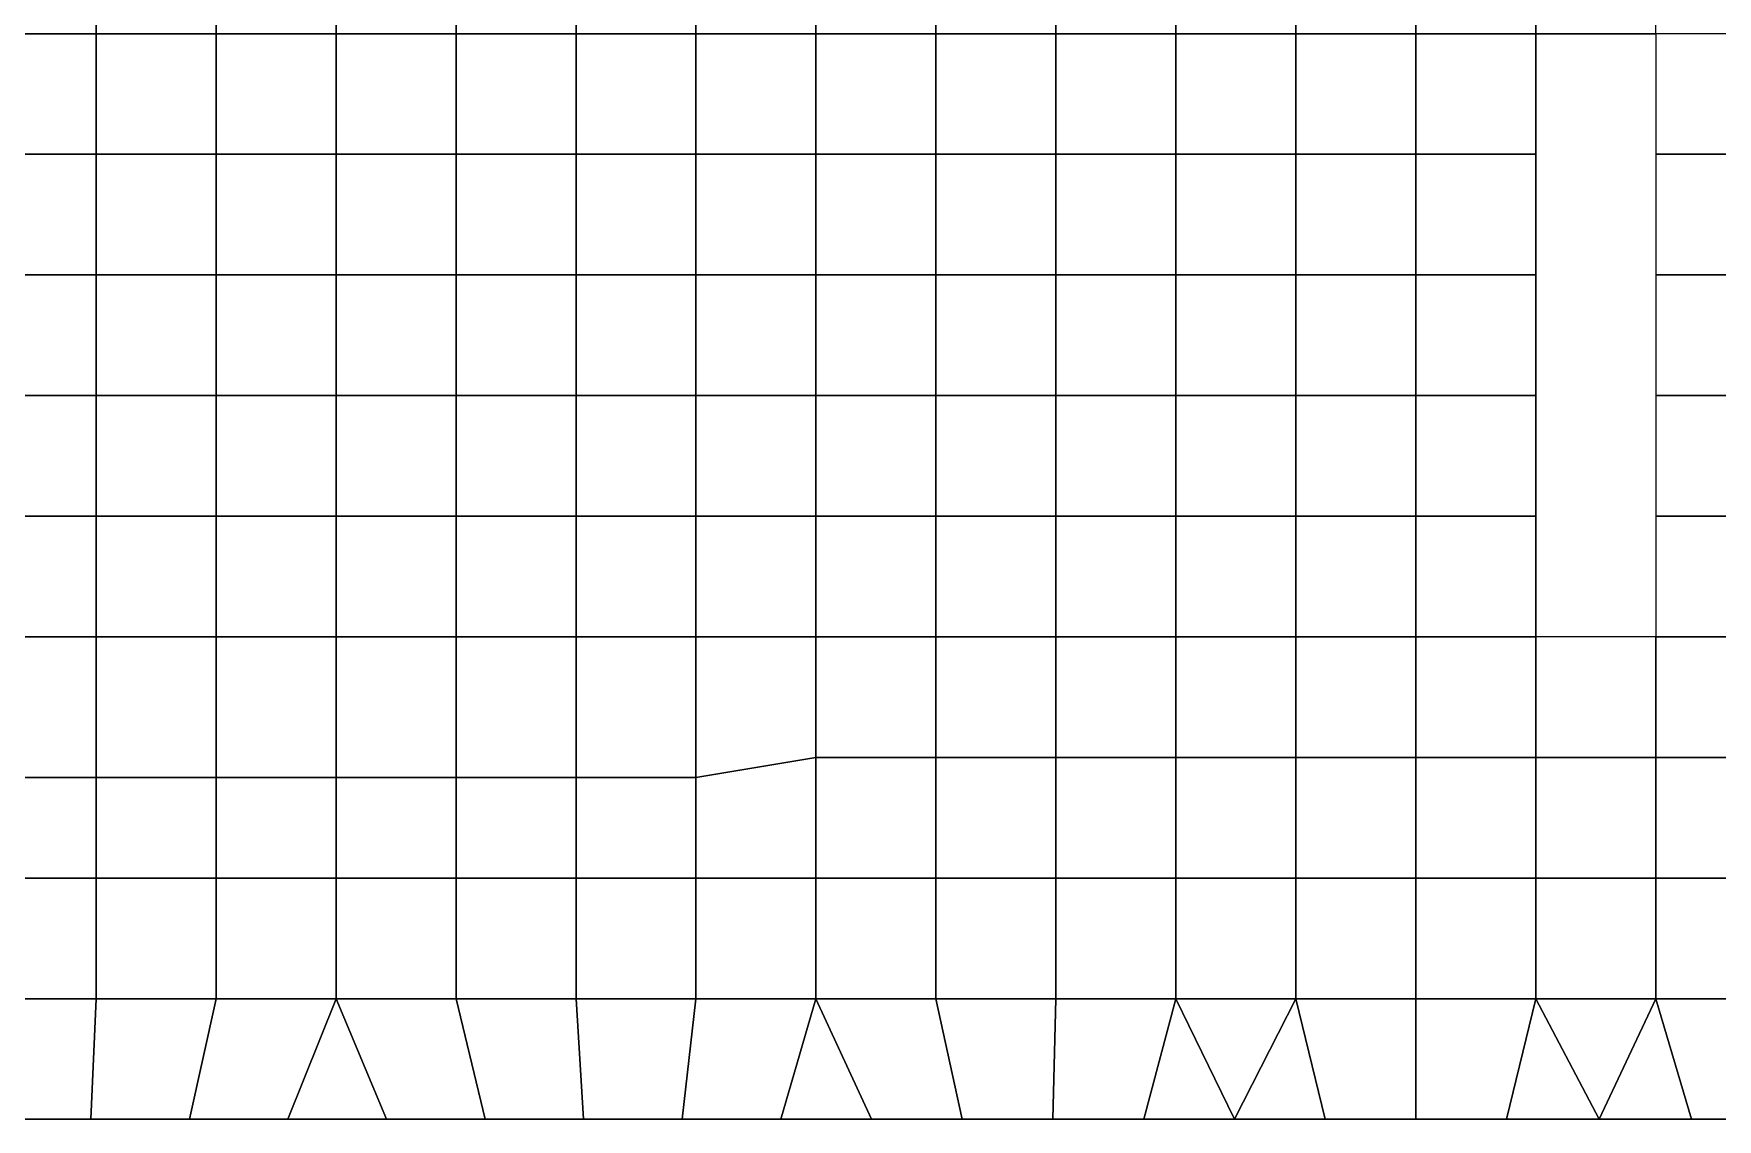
# Model space of a CAD drawing. Extents: x 0 to 37.4, y 0 to 43.4.
# Drawn here: x 24.62 to 32.97, y 0 to 5.38 of the extents above; entities that cross this region are included whole.
import ezdxf

# ---------------------------------------------------------------- set-up
doc = ezdxf.new("R2010")
doc.units = 0
doc.layers.get('0').update_dxf_attribs({"linetype": 'CONTINUOUS'})

msp = doc.modelspace()

# ---------------------------------------------------------------- linework, layer by layer
for points in [[(24.334, 5.3845, 6), (24.929, 5.3845, 6), (24.929, 5.9828, 6), (24.3339, 5.9828, 6)], [(24.929, 5.3845, 6), (25.524, 5.3845, 6), (25.524, 5.9828, 6), (24.929, 5.9828, 6)], [(25.524, 5.3845, 6), (26.119, 5.3845, 6), (26.119, 5.9828, 6), (25.524, 5.9828, 6)], [(26.119, 5.3845, 6), (26.714, 5.3846, 6), (26.714, 5.9828, 6), (26.119, 5.9828, 6)], [(26.714, 5.3846, 6), (27.3091, 5.3846, 6), (27.3091, 5.9828, 6), (26.714, 5.9828, 6)], [(27.3091, 5.3846, 6), (27.9041, 5.3846, 6), (27.9041, 5.9828, 6), (27.3091, 5.9828, 6)], [(27.9041, 5.9828, 6), (27.9041, 5.3846, 6), (28.4991, 5.3846, 6), (28.4991, 5.9829, 6)], [(28.4991, 5.9829, 6), (28.4991, 5.3846, 6), (29.0941, 5.3846, 6), (29.0941, 5.9829, 6)], [(29.0941, 5.3846, 6), (29.6892, 5.3846, 6), (29.6892, 5.9829, 6), (29.0941, 5.9829, 6)], [(29.6892, 5.3846, 6), (30.2842, 5.3846, 6), (30.2842, 5.9829, 6), (29.6892, 5.9829, 6)], [(30.2842, 5.3846, 6), (30.8792, 5.3846, 6), (30.8792, 5.9829, 6), (30.2842, 5.9829, 6)], [(30.8792, 5.3846, 6), (31.4742, 5.3846, 6), (31.4742, 5.9829, 6), (30.8792, 5.9829, 6)], [(31.4742, 5.3846, 6), (32.0693, 5.3846, 6), (32.0692, 5.9829, 6), (31.4742, 5.9829, 6)], [(32.0692, 5.9829, 6), (32.0693, 5.3846, 6), (32.6643, 5.3846, 6), (32.6643, 5.9829, 6)], [(24.334, 4.7863, 6), (24.929, 4.7863, 6), (24.929, 5.3845, 6), (24.334, 5.3845, 6)], [(24.334, 5.3845, 3), (24.334, 5.3845, 4), (24.929, 5.3845, 4), (24.929, 5.3845, 3)], [(24.334, 5.3845, 4), (24.334, 5.3845, 5), (24.929, 5.3845, 5), (24.929, 5.3845, 4)], [(24.334, 5.3845, 5), (24.334, 5.3845, 6), (24.929, 5.3845, 6), (24.929, 5.3845, 5)], [(24.929, 4.7863, 6), (25.524, 4.7863, 6), (25.524, 5.3845, 6), (24.929, 5.3845, 6)], [(24.929, 5.3845, 3), (24.929, 5.3845, 4), (25.524, 5.3845, 4), (25.524, 5.3845, 3)], [(24.929, 5.3845, 4), (24.929, 5.3845, 5), (25.524, 5.3845, 5), (25.524, 5.3845, 4)], [(24.929, 5.3845, 5), (24.929, 5.3845, 6), (25.524, 5.3845, 6), (25.524, 5.3845, 5)], [(25.524, 4.7863, 6), (26.119, 4.7863, 6), (26.119, 5.3845, 6), (25.524, 5.3845, 6)], [(25.524, 5.3845, 3), (25.524, 5.3845, 4), (26.119, 5.3845, 4), (26.119, 5.3845, 3)], [(25.524, 5.3845, 4), (25.524, 5.3845, 5), (26.119, 5.3845, 5), (26.119, 5.3845, 4)], [(25.524, 5.3845, 5), (25.524, 5.3845, 6), (26.119, 5.3845, 6), (26.119, 5.3845, 5)], [(26.119, 4.7863, 6), (26.7141, 4.7863, 6), (26.714, 5.3846, 6), (26.119, 5.3845, 6)], [(26.119, 5.3845, 3), (26.119, 5.3845, 4), (26.714, 5.3846, 4), (26.714, 5.3846, 3)], [(26.119, 5.3845, 4), (26.119, 5.3845, 5), (26.714, 5.3846, 5), (26.714, 5.3846, 4)], [(26.119, 5.3845, 5), (26.119, 5.3845, 6), (26.714, 5.3846, 6), (26.714, 5.3846, 5)], [(26.7141, 4.7863, 6), (27.3091, 4.7863, 6), (27.3091, 5.3846, 6), (26.714, 5.3846, 6)], [(26.714, 5.3846, 3), (26.714, 5.3846, 4), (27.3091, 5.3846, 4), (27.3091, 5.3846, 3)], [(26.714, 5.3846, 4), (26.714, 5.3846, 5), (27.3091, 5.3846, 5), (27.3091, 5.3846, 4)], [(26.714, 5.3846, 5), (26.714, 5.3846, 6), (27.3091, 5.3846, 6), (27.3091, 5.3846, 5)], [(27.3091, 4.7863, 6), (27.9041, 4.7863, 6), (27.9041, 5.3846, 6), (27.3091, 5.3846, 6)], [(27.3091, 5.3846, 3), (27.3091, 5.3846, 4), (27.9041, 5.3846, 4), (27.9041, 5.3846, 3)], [(27.3091, 5.3846, 4), (27.3091, 5.3846, 5), (27.9041, 5.3846, 5), (27.9041, 5.3846, 4)], [(27.3091, 5.3846, 5), (27.3091, 5.3846, 6), (27.9041, 5.3846, 6), (27.9041, 5.3846, 5)], [(27.9041, 4.7863, 6), (28.4991, 4.7863, 6), (28.4991, 5.3846, 6), (27.9041, 5.3846, 6)], [(27.9041, 5.3846, 3), (27.9041, 5.3846, 4), (28.4991, 5.3846, 4), (28.4991, 5.3846, 3)], [(27.9041, 5.3846, 4), (27.9041, 5.3846, 5), (28.4991, 5.3846, 5), (28.4991, 5.3846, 4)], [(27.9041, 5.3846, 5), (27.9041, 5.3846, 6), (28.4991, 5.3846, 6), (28.4991, 5.3846, 5)], [(28.4991, 4.7863, 6), (29.0941, 4.7863, 6), (29.0941, 5.3846, 6), (28.4991, 5.3846, 6)], [(28.4991, 5.3846, 3), (28.4991, 5.3846, 4), (29.0941, 5.3846, 4), (29.0941, 5.3846, 3)], [(28.4991, 5.3846, 4), (28.4991, 5.3846, 5), (29.0941, 5.3846, 5), (29.0941, 5.3846, 4)], [(28.4991, 5.3846, 5), (28.4991, 5.3846, 6), (29.0941, 5.3846, 6), (29.0941, 5.3846, 5)], [(28.4991, 4.7863, 4), (28.4991, 4.7863, 3), (28.4991, 5.3846, 3), (28.4991, 5.3846, 4)], [(28.4991, 4.7863, 5), (28.4991, 4.7863, 4), (28.4991, 5.3846, 4), (28.4991, 5.3846, 5)], [(28.4991, 4.7863, 6), (28.4991, 4.7863, 5), (28.4991, 5.3846, 5), (28.4991, 5.3846, 6)], [(29.0941, 4.7863, 6), (29.6892, 4.7863, 6), (29.6892, 5.3846, 6), (29.0941, 5.3846, 6)], [(29.0941, 5.3846, 3), (29.0941, 5.3846, 4), (29.6892, 5.3846, 4), (29.6892, 5.3846, 3)], [(29.0941, 5.3846, 4), (29.0941, 5.3846, 5), (29.6892, 5.3846, 5), (29.6892, 5.3846, 4)], [(29.0941, 5.3846, 5), (29.0941, 5.3846, 6), (29.6892, 5.3846, 6), (29.6892, 5.3846, 5)], [(29.6892, 4.7863, 6), (30.2842, 4.7863, 6), (30.2842, 5.3846, 6), (29.6892, 5.3846, 6)], [(29.6892, 5.3846, 3), (29.6892, 5.3846, 4), (30.2842, 5.3846, 4), (30.2842, 5.3846, 3)], [(29.6892, 5.3846, 4), (29.6892, 5.3846, 5), (30.2842, 5.3846, 5), (30.2842, 5.3846, 4)], [(29.6892, 5.3846, 5), (29.6892, 5.3846, 6), (30.2842, 5.3846, 6), (30.2842, 5.3846, 5)], [(30.2842, 4.7863, 6), (30.8792, 4.7863, 6), (30.8792, 5.3846, 6), (30.2842, 5.3846, 6)], [(30.2842, 5.3846, 3), (30.2842, 5.3846, 4), (30.8792, 5.3846, 4), (30.8792, 5.3846, 3)], [(30.2842, 5.3846, 4), (30.2842, 5.3846, 5), (30.8792, 5.3846, 5), (30.8792, 5.3846, 4)], [(30.2842, 5.3846, 5), (30.2842, 5.3846, 6), (30.8792, 5.3846, 6), (30.8792, 5.3846, 5)], [(30.8792, 4.7863, 6), (31.4742, 4.7863, 6), (31.4742, 5.3846, 6), (30.8792, 5.3846, 6)], [(30.8792, 5.3846, 3), (30.8792, 5.3846, 4), (31.4742, 5.3846, 4), (31.4742, 5.3846, 3)], [(30.8792, 5.3846, 4), (30.8792, 5.3846, 5), (31.4742, 5.3846, 5), (31.4742, 5.3846, 4)], [(30.8792, 5.3846, 5), (30.8792, 5.3846, 6), (31.4742, 5.3846, 6), (31.4742, 5.3846, 5)], [(31.4742, 4.7863, 6), (32.0693, 4.7863, 6), (32.0693, 5.3846, 6), (31.4742, 5.3846, 6)], [(32.0693, 5.3846, 2.86), (31.4742, 5.3846, 3), (31.4742, 5.3846, 4), (32.0693, 5.3846, 3.86)], [(32.0693, 5.3846, 3.86), (31.4742, 5.3846, 4), (31.4742, 5.3846, 5), (32.0693, 5.3846, 4.86)], [(32.0693, 5.3846, 4.86), (31.4742, 5.3846, 5), (32.0693, 5.3846, 6)], [(32.0693, 5.3846, 6), (31.4742, 5.3846, 5), (31.4742, 5.3846, 6)], [(32.0693, 4.7863, 3.86), (32.0693, 4.7863, 2.86), (32.0693, 5.3846, 2.86), (32.0693, 5.3846, 3.86)], [(32.0693, 4.7863, 4.86), (32.0693, 4.7863, 3.86), (32.0693, 5.3846, 3.86), (32.0693, 5.3846, 4.86)], [(32.0693, 4.7863, 6), (32.0693, 4.7863, 4.86), (32.0693, 5.3846, 4.86), (32.0693, 5.3846, 6)], [(32.0693, 4.7863, 7), (32.0693, 4.7863, 6), (32.0693, 5.3846, 6), (32.0693, 5.3846, 7)], [(32.0693, 4.7863, 8), (32.0693, 4.7863, 7), (32.0693, 5.3846, 7), (32.0693, 5.3846, 8)], [(32.0693, 4.7863, 9), (32.0693, 4.7863, 8), (32.0693, 5.3846, 8), (32.0693, 5.3846, 9)], [(32.6643, 5.3846, 4.86), (32.0693, 5.3846, 4.86), (32.0693, 5.3846, 6), (32.6643, 5.3846, 6)], [(32.6643, 4.7863, 4.86), (33.2593, 4.7863, 4.86), (33.2593, 5.3846, 4.86), (32.6643, 5.3846, 4.86)], [(24.334, 4.188, 6), (24.929, 4.188, 6), (24.929, 4.7863, 6), (24.334, 4.7863, 6)], [(24.929, 4.188, 6), (25.524, 4.188, 6), (25.524, 4.7863, 6), (24.929, 4.7863, 6)], [(25.524, 4.188, 6), (26.119, 4.188, 6), (26.119, 4.7863, 6), (25.524, 4.7863, 6)], [(26.119, 4.188, 6), (26.7141, 4.188, 6), (26.7141, 4.7863, 6), (26.119, 4.7863, 6)], [(26.7141, 4.188, 6), (27.3091, 4.188, 6), (27.3091, 4.7863, 6), (26.7141, 4.7863, 6)], [(27.3091, 4.188, 6), (27.9041, 4.188, 6), (27.9041, 4.7863, 6), (27.3091, 4.7863, 6)], [(27.9041, 4.188, 6), (28.4991, 4.188, 6), (28.4991, 4.7863, 6), (27.9041, 4.7863, 6)], [(28.4991, 4.188, 6), (29.0941, 4.188, 6), (29.0941, 4.7863, 6), (28.4991, 4.7863, 6)], [(28.4991, 4.188, 4), (28.4991, 4.188, 3), (28.4991, 4.7863, 3), (28.4991, 4.7863, 4)], [(28.4991, 4.188, 5), (28.4991, 4.188, 4), (28.4991, 4.7863, 4), (28.4991, 4.7863, 5)], [(28.4991, 4.188, 6), (28.4991, 4.188, 5), (28.4991, 4.7863, 5), (28.4991, 4.7863, 6)], [(29.0941, 4.188, 6), (29.6892, 4.188, 6), (29.6892, 4.7863, 6), (29.0941, 4.7863, 6)], [(29.6892, 4.188, 6), (30.2842, 4.188, 6), (30.2842, 4.7863, 6), (29.6892, 4.7863, 6)], [(30.2842, 4.188, 6), (30.8792, 4.188, 6), (30.8792, 4.7863, 6), (30.2842, 4.7863, 6)], [(30.8792, 4.188, 6), (31.4742, 4.1881, 6), (31.4742, 4.7863, 6), (30.8792, 4.7863, 6)], [(31.4742, 4.1881, 6), (32.0693, 4.1881, 6), (32.0693, 4.7863, 6), (31.4742, 4.7863, 6)], [(32.0693, 4.1881, 3.86), (32.0693, 4.1881, 2.86), (32.0693, 4.7863, 2.86), (32.0693, 4.7863, 3.86)], [(32.0693, 4.1881, 3.86), (32.0693, 4.7863, 3.86), (32.0693, 4.7863, 4.86), (32.0693, 4.1881, 4.86)], [(32.0693, 4.1881, 4.86), (32.0693, 4.7863, 4.86), (32.0693, 4.7863, 6), (32.0693, 4.1881, 6)], [(32.0693, 4.1881, 6), (32.0693, 4.7863, 6), (32.0693, 4.7863, 7), (32.0693, 4.1881, 7)], [(32.0693, 4.1881, 7), (32.0693, 4.7863, 7), (32.0693, 4.7863, 8), (32.0693, 4.1881, 8)], [(32.0693, 4.1881, 9), (32.0693, 4.1881, 8), (32.0693, 4.7863, 8), (32.0693, 4.7863, 9)], [(32.6643, 4.1881, 4.86), (33.2593, 4.1881, 4.86), (33.2593, 4.7863, 4.86), (32.6643, 4.7863, 4.86)], [(24.334, 3.5897, 6), (24.929, 3.5897, 6), (24.929, 4.188, 6), (24.334, 4.188, 6)], [(24.929, 3.5897, 6), (25.524, 3.5897, 6), (25.524, 4.188, 6), (24.929, 4.188, 6)], [(25.524, 3.5897, 6), (26.119, 3.5897, 6), (26.119, 4.188, 6), (25.524, 4.188, 6)], [(26.119, 3.5897, 6), (26.7141, 3.5897, 6), (26.7141, 4.188, 6), (26.119, 4.188, 6)], [(26.7141, 3.5897, 6), (27.3091, 3.5897, 6), (27.3091, 4.188, 6), (26.7141, 4.188, 6)], [(27.3091, 3.5897, 6), (27.9041, 3.5897, 6), (27.9041, 4.188, 6), (27.3091, 4.188, 6)], [(27.9041, 3.5897, 6), (28.4991, 3.5898, 6), (28.4991, 4.188, 6), (27.9041, 4.188, 6)], [(28.4991, 3.5898, 6), (29.0942, 3.5898, 6), (29.0941, 4.188, 6), (28.4991, 4.188, 6)], [(28.4991, 3.5898, 4), (28.4991, 3.5898, 3), (28.4991, 4.188, 3), (28.4991, 4.188, 4)], [(28.4991, 3.5898, 5), (28.4991, 3.5898, 4), (28.4991, 4.188, 4), (28.4991, 4.188, 5)], [(28.4991, 3.5898, 6), (28.4991, 3.5898, 5), (28.4991, 4.188, 5), (28.4991, 4.188, 6)], [(29.0942, 3.5898, 6), (29.6892, 3.5898, 6), (29.6892, 4.188, 6), (29.0941, 4.188, 6)], [(29.6892, 3.5898, 6), (30.2842, 3.5898, 6), (30.2842, 4.188, 6), (29.6892, 4.188, 6)], [(30.2842, 3.5898, 6), (30.8792, 3.5898, 6), (30.8792, 4.188, 6), (30.2842, 4.188, 6)], [(30.8792, 3.5898, 6), (31.4742, 3.5898, 6), (31.4742, 4.1881, 6), (30.8792, 4.188, 6)], [(31.4742, 3.5898, 6), (32.0693, 3.5898, 6), (32.0693, 4.1881, 6), (31.4742, 4.1881, 6)], [(32.0693, 3.5898, 3.86), (32.0693, 3.5898, 2.86), (32.0693, 4.1881, 2.86), (32.0693, 4.1881, 3.86)], [(32.0693, 3.5898, 3.86), (32.0693, 4.1881, 3.86), (32.0693, 4.1881, 4.86), (32.0693, 3.5898, 4.86)], [(32.0693, 3.5898, 4.86), (32.0693, 4.1881, 4.86), (32.0693, 4.1881, 6), (32.0693, 3.5898, 6)], [(32.0693, 3.5898, 6), (32.0693, 4.1881, 6), (32.0693, 4.1881, 7), (32.0693, 3.5898, 7)], [(32.0693, 3.5898, 7), (32.0693, 4.1881, 7), (32.0693, 4.1881, 8), (32.0693, 3.5898, 8)], [(32.0693, 3.5898, 9), (32.0693, 3.5898, 8), (32.0693, 4.1881, 8), (32.0693, 4.1881, 9)], [(32.6643, 3.5898, 4.86), (33.2593, 3.5898, 4.86), (33.2593, 4.1881, 4.86), (32.6643, 4.1881, 4.86)], [(24.334, 2.9914, 6), (24.929, 2.9914, 6), (24.929, 3.5897, 6), (24.334, 3.5897, 6)], [(24.929, 2.9914, 6), (25.524, 2.9914, 6), (25.524, 3.5897, 6), (24.929, 3.5897, 6)], [(25.524, 2.9914, 6), (26.119, 2.9915, 6), (26.119, 3.5897, 6), (25.524, 3.5897, 6)], [(26.119, 2.9915, 6), (26.7141, 2.9915, 6), (26.7141, 3.5897, 6), (26.119, 3.5897, 6)], [(26.7141, 2.9915, 6), (27.3091, 2.9915, 6), (27.3091, 3.5897, 6), (26.7141, 3.5897, 6)], [(27.3091, 2.9915, 6), (27.9041, 2.9915, 6), (27.9041, 3.5897, 6), (27.3091, 3.5897, 6)], [(27.9041, 2.9915, 6), (28.4991, 2.9915, 6), (28.4991, 3.5898, 6), (27.9041, 3.5897, 6)], [(28.4991, 2.9915, 6), (29.0942, 2.9915, 6), (29.0942, 3.5898, 6), (28.4991, 3.5898, 6)], [(28.4991, 2.9915, 4), (28.4991, 2.9915, 3), (28.4991, 3.5898, 3), (28.4991, 3.5898, 4)], [(28.4991, 2.9915, 5), (28.4991, 2.9915, 4), (28.4991, 3.5898, 4), (28.4991, 3.5898, 5)], [(28.4991, 2.9915, 6), (28.4991, 2.9915, 5), (28.4991, 3.5898, 5), (28.4991, 3.5898, 6)], [(29.0942, 2.9915, 6), (29.6892, 2.9915, 6), (29.6892, 3.5898, 6), (29.0942, 3.5898, 6)], [(29.6892, 2.9915, 6), (30.2842, 2.9915, 6), (30.2842, 3.5898, 6), (29.6892, 3.5898, 6)], [(30.2842, 2.9915, 6), (30.8792, 2.9915, 6), (30.8792, 3.5898, 6), (30.2842, 3.5898, 6)], [(30.8792, 2.9915, 6), (31.4743, 2.9915, 6), (31.4742, 3.5898, 6), (30.8792, 3.5898, 6)], [(31.4743, 2.9915, 6), (32.0693, 2.9915, 6), (32.0693, 3.5898, 6), (31.4742, 3.5898, 6)], [(32.0693, 2.9915, 3.86), (32.0693, 2.9915, 2.86), (32.0693, 3.5898, 2.86), (32.0693, 3.5898, 3.86)], [(32.0693, 2.9915, 3.86), (32.0693, 3.5898, 3.86), (32.0693, 3.5898, 4.86), (32.0693, 2.9915, 4.86)], [(32.0693, 2.9915, 4.86), (32.0693, 3.5898, 4.86), (32.0693, 3.5898, 6), (32.0693, 2.9915, 6)], [(32.0693, 2.9915, 6), (32.0693, 3.5898, 6), (32.0693, 3.5898, 7), (32.0693, 2.9915, 7)], [(32.0693, 2.9915, 7), (32.0693, 3.5898, 7), (32.0693, 3.5898, 8), (32.0693, 2.9915, 8)], [(32.0693, 2.9915, 9), (32.0693, 2.9915, 8), (32.0693, 3.5898, 8), (32.0693, 3.5898, 9)], [(32.6643, 2.9915, 4.86), (33.2593, 2.9915, 4.86), (33.2593, 3.5898, 4.86), (32.6643, 3.5898, 4.86)], [(24.334, 2.3932, 6), (24.929, 2.3932, 6), (24.929, 2.9914, 6), (24.334, 2.9914, 6)], [(24.929, 2.3932, 6), (25.524, 2.3932, 6), (25.524, 2.9914, 6), (24.929, 2.9914, 6)], [(25.524, 2.3932, 6), (26.1191, 2.3932, 6), (26.119, 2.9915, 6), (25.524, 2.9914, 6)], [(26.1191, 2.3932, 6), (26.7141, 2.3932, 6), (26.7141, 2.9915, 6), (26.119, 2.9915, 6)], [(26.7141, 2.3932, 6), (27.3091, 2.3932, 6), (27.3091, 2.9915, 6), (26.7141, 2.9915, 6)], [(27.3091, 2.3932, 6), (27.9041, 2.3932, 6), (27.9041, 2.9915, 6), (27.3091, 2.9915, 6)], [(27.9041, 2.3932, 6), (28.4991, 2.3932, 6), (28.4991, 2.9915, 6), (27.9041, 2.9915, 6)], [(28.4991, 2.3932, 6), (29.0942, 2.3932, 6), (29.0942, 2.9915, 6), (28.4991, 2.9915, 6)], [(28.4991, 2.3932, 4), (28.4991, 2.3932, 3), (28.4991, 2.9915, 3), (28.4991, 2.9915, 4)], [(28.4991, 2.3932, 5), (28.4991, 2.3932, 4), (28.4991, 2.9915, 4), (28.4991, 2.9915, 5)], [(28.4991, 2.3932, 5), (28.4991, 2.9915, 5), (28.4991, 2.9915, 6), (28.4991, 2.3932, 6)], [(29.0942, 2.3932, 6), (29.6892, 2.3932, 6), (29.6892, 2.9915, 6), (29.0942, 2.9915, 6)], [(29.6892, 2.3932, 6), (30.2842, 2.3932, 6), (30.2842, 2.9915, 6), (29.6892, 2.9915, 6)], [(30.2842, 2.3932, 6), (30.8792, 2.3932, 6), (30.8792, 2.9915, 6), (30.2842, 2.9915, 6)], [(30.8792, 2.3932, 6), (31.4743, 2.3932, 6), (31.4743, 2.9915, 6), (30.8792, 2.9915, 6)], [(31.4743, 2.3932, 6), (32.0693, 2.3933, 6), (32.0693, 2.9915, 6), (31.4743, 2.9915, 6)], [(32.0693, 2.3933, 3.86), (32.0693, 2.3933, 2.86), (32.0693, 2.9915, 2.86), (32.0693, 2.9915, 3.86)], [(32.0693, 2.3933, 3.86), (32.0693, 2.9915, 3.86), (32.0693, 2.9915, 4.86), (32.0693, 2.3933, 4.86)], [(32.0693, 2.3933, 4.86), (32.0693, 2.9915, 4.86), (32.0693, 2.9915, 6), (32.0693, 2.3933, 6)], [(32.0693, 2.3933, 6), (32.0693, 2.9915, 6), (32.0693, 2.9915, 7), (32.0693, 2.3933, 7)], [(32.0693, 2.3933, 7), (32.0693, 2.9915, 7), (32.0693, 2.9915, 8), (32.0693, 2.3933, 8)], [(32.0693, 2.3933, 8), (32.0693, 2.9915, 8), (32.0693, 2.9915, 9), (32.0693, 2.3933, 9)], [(32.6643, 2.3933, 4.86), (33.2593, 2.3933, 4.86), (33.2593, 2.9915, 4.86), (32.6643, 2.9915, 4.86)], [(24.334, 1.6949, 6), (24.929, 1.6949, 6), (24.929, 2.3932, 6), (24.334, 2.3932, 6)], [(24.929, 1.6949, 6), (25.524, 1.6949, 6), (25.524, 2.3932, 6), (24.929, 2.3932, 6)], [(25.524, 1.6949, 6), (26.1191, 1.6949, 6), (26.1191, 2.3932, 6), (25.524, 2.3932, 6)], [(26.1191, 1.6949, 6), (26.7141, 1.6949, 6), (26.7141, 2.3932, 6), (26.1191, 2.3932, 6)], [(26.7141, 1.6949, 6), (27.3091, 1.6949, 6), (27.3091, 2.3932, 6), (26.7141, 2.3932, 6)], [(27.3091, 1.6949, 6), (27.9041, 1.6949, 6), (27.9041, 2.3932, 6), (27.3091, 2.3932, 6)], [(27.9041, 1.6949, 6), (28.4992, 1.7949, 6), (28.4991, 2.3932, 6), (27.9041, 2.3932, 6)], [(28.4992, 1.7949, 6), (29.0942, 1.7949, 6), (29.0942, 2.3932, 6), (28.4991, 2.3932, 6)], [(28.4992, 1.7949, 3.86), (28.4992, 1.7949, 3.43), (28.4991, 2.3932, 3), (28.4991, 2.3932, 4)], [(28.4992, 1.7949, 3.43), (28.4992, 1.7949, 3), (28.4991, 2.3932, 3)], [(28.4992, 1.7949, 4.86), (28.4992, 1.7949, 4.43), (28.4991, 2.3932, 4), (28.4991, 2.3932, 5)], [(28.4992, 1.7949, 4.43), (28.4992, 1.7949, 4), (28.4991, 2.3932, 4)], [(28.4992, 1.7949, 3.86), (28.4991, 2.3932, 4), (28.4992, 1.7949, 4)], [(28.4992, 1.7949, 4.86), (28.4991, 2.3932, 5), (28.4992, 1.7949, 5)], [(28.4992, 1.7949, 5), (28.4991, 2.3932, 5), (28.4992, 1.7949, 5.43)], [(28.4992, 1.7949, 5.43), (28.4991, 2.3932, 5), (28.4991, 2.3932, 6), (28.4992, 1.7949, 6)], [(29.0942, 1.7949, 6), (29.6892, 1.795, 6), (29.6892, 2.3932, 6), (29.0942, 2.3932, 6)], [(29.6892, 1.795, 6), (30.2842, 1.795, 6), (30.2842, 2.3932, 6), (29.6892, 2.3932, 6)], [(30.2842, 1.795, 6), (30.8792, 1.795, 6), (30.8792, 2.3932, 6), (30.2842, 2.3932, 6)], [(30.8792, 1.795, 6), (31.4743, 1.795, 6), (31.4743, 2.3932, 6), (30.8792, 2.3932, 6)], [(31.4743, 1.795, 6), (32.0693, 1.795, 6), (32.0693, 2.3933, 6), (31.4743, 2.3932, 6)], [(32.0693, 1.795, 4.86), (32.6643, 1.795, 4.86), (32.6643, 2.3933, 4.86), (32.0693, 2.3933, 4.86)], [(32.0693, 1.795, 2.86), (32.0693, 2.3933, 2.86), (32.0693, 2.3933, 3.86), (32.0693, 1.795, 3.86)], [(32.0693, 1.795, 3.86), (32.0693, 2.3933, 3.86), (32.0693, 2.3933, 4.86), (32.0693, 1.795, 4.86)], [(32.0693, 1.795, 4.86), (32.0693, 2.3933, 4.86), (32.0693, 1.795, 5.43)], [(32.0693, 1.795, 5.43), (32.0693, 2.3933, 4.86), (32.0693, 2.3933, 6)], [(32.0693, 1.795, 5.43), (32.0693, 2.3933, 6), (32.0693, 1.795, 6)], [(32.0693, 1.795, 6), (32.0693, 2.3933, 6), (32.0693, 2.3933, 7), (32.0693, 1.795, 7)], [(32.0693, 1.795, 7), (32.0693, 2.3933, 7), (32.0693, 2.3933, 8), (32.0693, 1.795, 8)], [(32.0693, 1.795, 8), (32.0693, 2.3933, 8), (32.0693, 2.3933, 9), (32.0693, 1.795, 9)], [(32.6643, 1.795, 4.86), (33.2593, 1.795, 4.86), (33.2593, 2.3933, 4.86), (32.6643, 2.3933, 4.86)], [(27.9041, 1.1967, 4.86), (28.4992, 1.1967, 4.86), (28.4992, 1.7949, 4.86), (27.9041, 1.6949, 4.86)], [(28.4992, 1.7949, 4.86), (27.9041, 1.6949, 4.86), (27.9041, 1.6949, 5.43), (28.4992, 1.7949, 5.43)], [(28.4992, 1.7949, 5.43), (27.9041, 1.6949, 5.43), (27.9041, 1.6949, 6), (28.4992, 1.7949, 6)], [(28.4992, 1.1967, 4.86), (29.0942, 1.1967, 4.86), (29.0942, 1.7949, 4.86), (28.4992, 1.7949, 4.86)], [(29.0942, 1.7949, 4.86), (28.4992, 1.7949, 4.86), (28.4992, 1.7949, 5.43), (29.0942, 1.7949, 5.43)], [(28.4992, 1.1967, 2.86), (28.4992, 1.7949, 2.43), (28.4992, 1.7949, 2.86)], [(28.4992, 1.1967, 3.86), (28.4992, 1.1967, 2.86), (28.4992, 1.7949, 3), (28.4992, 1.7949, 3.43)], [(28.4992, 1.1967, 2.86), (28.4992, 1.7949, 2.86), (28.4992, 1.7949, 3)], [(28.4992, 1.1967, 4.86), (28.4992, 1.1967, 3.86), (28.4992, 1.7949, 4), (28.4992, 1.7949, 4.43)], [(28.4992, 1.1967, 3.86), (28.4992, 1.7949, 3.43), (28.4992, 1.7949, 3.86)], [(28.4992, 1.1967, 4.86), (28.4992, 1.7949, 4.43), (28.4992, 1.7949, 4.86)], [(28.4992, 1.1967, 3.86), (28.4992, 1.7949, 3.86), (28.4992, 1.7949, 4)], [(29.0942, 1.7949, 5.43), (28.4992, 1.7949, 5.43), (28.4992, 1.7949, 6), (29.0942, 1.7949, 6)], [(29.0942, 1.1967, 4.86), (29.6892, 1.1967, 4.86), (29.6892, 1.795, 4.86), (29.0942, 1.7949, 4.86)], [(29.0942, 1.7949, 4.86), (29.0942, 1.7949, 5.43), (29.6892, 1.795, 5.43), (29.6892, 1.795, 4.86)], [(29.0942, 1.7949, 5.43), (29.0942, 1.7949, 6), (29.6892, 1.795, 6), (29.6892, 1.795, 5.43)], [(29.6892, 1.1967, 4.86), (30.2842, 1.1967, 4.86), (30.2842, 1.795, 4.86), (29.6892, 1.795, 4.86)], [(29.6892, 1.795, 4.86), (29.6892, 1.795, 5.43), (30.2842, 1.795, 5.43), (30.2842, 1.795, 4.86)], [(29.6892, 1.795, 5.43), (29.6892, 1.795, 6), (30.2842, 1.795, 6), (30.2842, 1.795, 5.43)], [(30.2842, 1.1967, 4.86), (30.8792, 1.1967, 4.86), (30.8792, 1.795, 4.86), (30.2842, 1.795, 4.86)], [(30.2842, 1.795, 4.86), (30.2842, 1.795, 5.43), (30.8792, 1.795, 5.43), (30.8792, 1.795, 4.86)], [(30.2842, 1.795, 5.43), (30.2842, 1.795, 6), (30.8792, 1.795, 6), (30.8792, 1.795, 5.43)], [(30.8792, 1.1967, 4.86), (31.4743, 1.1967, 4.86), (31.4743, 1.795, 4.86), (30.8792, 1.795, 4.86)], [(30.8792, 1.795, 4.86), (30.8792, 1.795, 5.43), (31.4743, 1.795, 5.43), (31.4743, 1.795, 4.86)], [(30.8792, 1.795, 5.43), (30.8792, 1.795, 6), (31.4743, 1.795, 6), (31.4743, 1.795, 5.43)], [(31.4743, 1.1967, 4.86), (32.0693, 1.1967, 4.86), (32.0693, 1.795, 4.86), (31.4743, 1.795, 4.86)], [(31.4743, 1.795, 4.86), (31.4743, 1.795, 5.43), (32.0693, 1.795, 5.43), (32.0693, 1.795, 4.86)], [(31.4743, 1.795, 5.43), (31.4743, 1.795, 6), (32.0693, 1.795, 6), (32.0693, 1.795, 5.43)], [(32.0693, 1.1967, 4.86), (32.6643, 1.1967, 4.86), (32.6643, 1.795, 4.86), (32.0693, 1.795, 4.86)], [(32.6643, 1.1967, 4.86), (33.2593, 1.1967, 4.86), (33.2593, 1.795, 4.86), (32.6643, 1.795, 4.86)], [(24.334, 1.1966, 4.86), (24.929, 1.1966, 4.86), (24.929, 1.6949, 4.86), (24.334, 1.6949, 4.86)], [(24.334, 1.6949, 4.86), (24.334, 1.6949, 5.43), (24.929, 1.6949, 5.43), (24.929, 1.6949, 4.86)], [(24.334, 1.6949, 5.43), (24.334, 1.6949, 6), (24.929, 1.6949, 6), (24.929, 1.6949, 5.43)], [(24.929, 1.1966, 4.86), (25.524, 1.1966, 4.86), (25.524, 1.6949, 4.86), (24.929, 1.6949, 4.86)], [(24.929, 1.6949, 4.86), (24.929, 1.6949, 5.43), (25.524, 1.6949, 5.43), (25.524, 1.6949, 4.86)], [(24.929, 1.6949, 5.43), (24.929, 1.6949, 6), (25.524, 1.6949, 6), (25.524, 1.6949, 5.43)], [(25.524, 1.1966, 4.86), (26.1191, 1.1966, 4.86), (26.1191, 1.6949, 4.86), (25.524, 1.6949, 4.86)], [(25.524, 1.6949, 4.86), (25.524, 1.6949, 5.43), (26.1191, 1.6949, 5.43), (26.1191, 1.6949, 4.86)], [(25.524, 1.6949, 5.43), (25.524, 1.6949, 6), (26.1191, 1.6949, 6), (26.1191, 1.6949, 5.43)], [(26.1191, 1.1966, 4.86), (26.7141, 1.1966, 4.86), (26.7141, 1.6949, 4.86), (26.1191, 1.6949, 4.86)], [(26.1191, 1.6949, 4.86), (26.1191, 1.6949, 5.43), (26.7141, 1.6949, 5.43), (26.7141, 1.6949, 4.86)], [(26.1191, 1.6949, 5.43), (26.1191, 1.6949, 6), (26.7141, 1.6949, 6), (26.7141, 1.6949, 5.43)], [(26.7141, 1.1966, 4.86), (27.3091, 1.1966, 4.86), (27.3091, 1.6949, 4.86), (26.7141, 1.6949, 4.86)], [(26.7141, 1.6949, 4.86), (26.7141, 1.6949, 5.43), (27.3091, 1.6949, 5.43), (27.3091, 1.6949, 4.86)], [(26.7141, 1.6949, 5.43), (26.7141, 1.6949, 6), (27.3091, 1.6949, 6), (27.3091, 1.6949, 5.43)], [(27.3091, 1.1966, 4.86), (27.9041, 1.1967, 4.86), (27.9041, 1.6949, 4.86), (27.3091, 1.6949, 4.86)], [(27.3091, 1.6949, 4.86), (27.3091, 1.6949, 5.43), (27.9041, 1.6949, 5.43), (27.9041, 1.6949, 4.86)], [(27.3091, 1.6949, 5.43), (27.3091, 1.6949, 6), (27.9041, 1.6949, 6), (27.9041, 1.6949, 5.43)], [(24.334, 0.5983, 4.86), (24.929, 0.5984, 4.86), (24.929, 1.1966, 4.86), (24.334, 1.1966, 4.86)], [(24.929, 0.5984, 4.86), (25.524, 0.5984, 4.86), (25.524, 1.1966, 4.86), (24.929, 1.1966, 4.86)], [(25.524, 0.5984, 4.86), (26.1191, 0.5984, 4.86), (26.1191, 1.1966, 4.86), (25.524, 1.1966, 4.86)], [(26.1191, 0.5984, 4.86), (26.7141, 0.5984, 4.86), (26.7141, 1.1966, 4.86), (26.1191, 1.1966, 4.86)], [(26.7141, 0.5984, 4.86), (27.3091, 0.5984, 4.86), (27.3091, 1.1966, 4.86), (26.7141, 1.1966, 4.86)], [(27.3091, 0.5984, 4.86), (27.9041, 0.5984, 4.86), (27.9041, 1.1967, 4.86), (27.3091, 1.1966, 4.86)], [(27.9041, 0.5984, 4.86), (28.4992, 0.5984, 4.86), (28.4992, 1.1967, 4.86), (27.9041, 1.1967, 4.86)], [(28.4992, 0.5984, 4.86), (29.0942, 0.5984, 4.86), (29.0942, 1.1967, 4.86), (28.4992, 1.1967, 4.86)], [(28.4992, 0.5984, 2.86), (28.4992, 1.1967, 2.86), (28.4992, 1.1967, 3.86), (28.4992, 0.5984, 3.86)], [(28.4992, 0.5984, 3.86), (28.4992, 1.1967, 3.86), (28.4992, 1.1967, 4.86), (28.4992, 0.5984, 4.86)], [(29.0942, 0.5984, 4.86), (29.6892, 0.5984, 4.86), (29.6892, 1.1967, 4.86), (29.0942, 1.1967, 4.86)], [(29.6892, 0.5984, 4.86), (30.2842, 0.5984, 4.86), (30.2842, 1.1967, 4.86), (29.6892, 1.1967, 4.86)], [(30.2842, 0.5984, 4.86), (30.8793, 0.5984, 4.86), (30.8792, 1.1967, 4.86), (30.2842, 1.1967, 4.86)], [(30.8793, 0.5984, 4.86), (31.4743, 0.5984, 4.86), (31.4743, 1.1967, 4.86), (30.8792, 1.1967, 4.86)], [(31.4743, 0.5984, 4.86), (32.0693, 0.5984, 4.86), (32.0693, 1.1967, 4.86), (31.4743, 1.1967, 4.86)], [(32.0693, 0.5984, 4.86), (32.6643, 0.5984, 4.86), (32.6643, 1.1967, 4.86), (32.0693, 1.1967, 4.86)], [(32.6643, 0.5984, 4.86), (33.2593, 0.5984, 4.86), (33.2593, 1.1967, 4.86), (32.6643, 1.1967, 4.86)], [(24.929, 0.5984, 4.86), (24.334, 0.5983, 4.86), (24.4143, 0.0002, 4.86), (24.903, 0.0002, 4.86)], [(25.524, 0.5984, 4.86), (24.929, 0.5984, 4.86), (24.903, 0.0002, 4.86), (25.3918, 0.0002, 4.86)], [(25.524, 0.5984, 4.86), (25.3918, 0.0002, 4.86), (25.8806, 0.0002, 4.86), (26.1191, 0.5984, 4.86)], [(26.1191, 0.5984, 4.86), (25.8806, 0.0002, 4.86), (26.3693, 0.0002, 4.86)], [(26.7141, 0.5984, 4.86), (26.1191, 0.5984, 4.86), (26.3693, 0.0002, 4.86), (26.858, 0.0002, 4.86)], [(27.3091, 0.5984, 4.86), (26.7141, 0.5984, 4.86), (26.858, 0.0002, 4.86), (27.3468, 0.0002, 4.86)], [(27.9041, 0.5984, 4.86), (27.3091, 0.5984, 4.86), (27.3468, 0.0002, 4.86), (27.8356, 0.0002, 4.86)], [(27.9041, 0.5984, 4.86), (27.8356, 0.0002, 4.86), (28.3243, 0.0002, 4.86), (28.4992, 0.5984, 4.86)], [(28.4992, 0.5984, 4.86), (28.3243, 0.0002, 4.86), (28.7743, 0.0002, 4.86)], [(29.0942, 0.5984, 4.86), (28.4992, 0.5984, 4.86), (28.7743, 0.0002, 4.86), (29.2243, 0.0002, 4.86)], [(29.6892, 0.5984, 4.86), (29.0942, 0.5984, 4.86), (29.2243, 0.0002, 4.86), (29.6743, 0.0002, 4.86)], [(30.2842, 0.5984, 4.86), (29.6892, 0.5984, 4.86), (29.6743, 0.0002, 4.86), (30.1243, 0.0002, 4.86)], [(30.2842, 0.5984, 4.86), (30.1243, 0.0002, 4.86), (30.5743, 0.0002, 4.86)], [(30.8793, 0.5984, 4.86), (30.2842, 0.5984, 4.86), (30.5743, 0.0002, 4.86)], [(30.8793, 0.5984, 4.86), (30.5743, 0.0002, 4.86), (31.0243, 0.0002, 4.86)], [(31.4743, 0.5984, 4.86), (30.8793, 0.5984, 4.86), (31.0243, 0.0002, 4.86), (31.4743, 0.0002, 4.86)], [(32.0693, 0.5984, 4.86), (31.4743, 0.5984, 4.86), (31.4743, 0.0002, 4.86), (31.9243, 0.0002, 4.86)], [(32.0693, 0.5984, 4.86), (31.9243, 0.0002, 4.86), (32.3827, 0.0002, 4.86)], [(32.6643, 0.5984, 4.86), (32.0693, 0.5984, 4.86), (32.3827, 0.0002, 4.86)], [(32.6643, 0.5984, 4.86), (32.3827, 0.0002, 4.86), (32.841, 0.0002, 4.86)], [(33.2593, 0.5984, 4.86), (32.6643, 0.5984, 4.86), (32.841, 0.0002, 4.86), (33.2994, 0.0002, 4.86)], [(24.4143, 0.0002, 2.86), (24.903, 0.0002, 2.86), (24.903, 0.0002, 3.86), (24.4143, 0.0002, 3.86)], [(24.4143, 0.0002, 3.86), (24.903, 0.0002, 3.86), (24.903, 0.0002, 4.86), (24.4143, 0.0002, 4.86)], [(24.903, 0.0002, 2.86), (25.3918, 0.0002, 2.86), (25.3918, 0.0002, 3.86), (24.903, 0.0002, 3.86)], [(24.903, 0.0002, 3.86), (25.3918, 0.0002, 3.86), (25.3918, 0.0002, 4.86), (24.903, 0.0002, 4.86)], [(25.3918, 0.0002, 2.86), (25.8806, 0.0002, 2.86), (25.8806, 0.0002, 3.86), (25.3918, 0.0002, 3.86)], [(25.3918, 0.0002, 3.86), (25.8806, 0.0002, 3.86), (25.8806, 0.0002, 4.86), (25.3918, 0.0002, 4.86)], [(25.8806, 0.0002, 2.86), (26.3693, 0.0002, 2.86), (26.3693, 0.0002, 3.86), (25.8806, 0.0002, 3.86)], [(25.8806, 0.0002, 3.86), (26.3693, 0.0002, 3.86), (26.3693, 0.0002, 4.86), (25.8806, 0.0002, 4.86)], [(26.3693, 0.0002, 2.86), (26.858, 0.0002, 2.86), (26.858, 0.0002, 3.86), (26.3693, 0.0002, 3.86)], [(26.3693, 0.0002, 3.86), (26.858, 0.0002, 3.86), (26.858, 0.0002, 4.86), (26.3693, 0.0002, 4.86)], [(26.858, 0.0002, 2.86), (27.3468, 0.0002, 2.86), (27.3468, 0.0002, 3.86), (26.858, 0.0002, 3.86)], [(26.858, 0.0002, 3.86), (27.3468, 0.0002, 3.86), (27.3468, 0.0002, 4.86), (26.858, 0.0002, 4.86)], [(27.3468, 0.0002, 2.86), (27.8356, 0.0002, 2.86), (27.8356, 0.0002, 3.86), (27.3468, 0.0002, 3.86)], [(27.3468, 0.0002, 3.86), (27.8356, 0.0002, 3.86), (27.8356, 0.0002, 4.86), (27.3468, 0.0002, 4.86)], [(27.8356, 0.0002, 2.86), (28.3243, 0.0002, 2.86), (28.3243, 0.0002, 3.86), (27.8356, 0.0002, 3.86)], [(27.8356, 0.0002, 3.86), (28.3243, 0.0002, 3.86), (28.3243, 0.0002, 4.86), (27.8356, 0.0002, 4.86)], [(28.3243, 0.0002, 2.86), (28.7743, 0.0002, 2.86), (28.7743, 0.0002, 3.86), (28.3243, 0.0002, 3.86)], [(28.3243, 0.0002, 3.86), (28.7743, 0.0002, 3.86), (28.7743, 0.0002, 4.86), (28.3243, 0.0002, 4.86)], [(28.7743, 0.0002, 2.86), (29.2243, 0.0002, 2.86), (29.2243, 0.0002, 3.86), (28.7743, 0.0002, 3.86)], [(28.7743, 0.0002, 3.86), (29.2243, 0.0002, 3.86), (29.2243, 0.0002, 4.86), (28.7743, 0.0002, 4.86)], [(29.2243, 0.0002, 2.86), (29.6743, 0.0002, 2.86), (29.6743, 0.0002, 3.86), (29.2243, 0.0002, 3.86)], [(29.2243, 0.0002, 3.86), (29.6743, 0.0002, 3.86), (29.6743, 0.0002, 4.86), (29.2243, 0.0002, 4.86)], [(29.6743, 0.0002, 2.86), (30.1243, 0.0002, 2.86), (30.1243, 0.0002, 3.86), (29.6743, 0.0002, 3.86)], [(29.6743, 0.0002, 3.86), (30.1243, 0.0002, 3.86), (30.1243, 0.0002, 4.86), (29.6743, 0.0002, 4.86)], [(30.5743, 0.0002, 2.86), (30.1243, 0.0002, 2.86), (30.1243, 0.0002, 3.86), (30.5743, 0.0002, 3.86)], [(30.5743, 0.0002, 3.86), (30.1243, 0.0002, 3.86), (30.1243, 0.0002, 4.86), (30.5743, 0.0002, 4.86)], [(30.5743, 0.0002, 2.86), (30.5743, 0.0002, 3.86), (31.0243, 0.0002, 3.86), (31.0243, 0.0002, 2.86)], [(31.0243, 0.0002, 3.86), (30.5743, 0.0002, 3.86), (30.5743, 0.0002, 4.86), (31.0243, 0.0002, 4.86)], [(31.0243, 0.0002, 2.86), (31.0243, 0.0002, 3.86), (31.4743, 0.0002, 3.86), (31.4743, 0.0002, 2.86)], [(31.0243, 0.0002, 3.86), (31.0243, 0.0002, 4.86), (31.4743, 0.0002, 4.86), (31.4743, 0.0002, 3.86)], [(31.4743, 0.0002, 2.86), (31.4743, 0.0002, 3.86), (31.9243, 0.0002, 3.86), (31.9243, 0.0002, 2.86)], [(31.4743, 0.0002, 3.86), (31.4743, 0.0002, 4.86), (31.9243, 0.0002, 4.86), (31.9243, 0.0002, 3.86)], [(31.9243, 0.0002, 2.86), (31.9243, 0.0002, 3.86), (32.3827, 0.0002, 3.86), (32.3827, 0.0002, 2.86)], [(31.9243, 0.0002, 3.86), (31.9243, 0.0002, 4.86), (32.3827, 0.0002, 4.86), (32.3827, 0.0002, 3.86)], [(32.3827, 0.0002, 2.86), (32.3827, 0.0002, 3.86), (32.841, 0.0002, 3.86), (32.841, 0.0002, 2.86)], [(32.3827, 0.0002, 3.86), (32.3827, 0.0002, 4.86), (32.841, 0.0002, 4.86), (32.841, 0.0002, 3.86)], [(32.841, 0.0002, 2.86), (32.841, 0.0002, 3.86), (33.2994, 0.0002, 3.86), (33.2994, 0.0002, 2.86)], [(32.841, 0.0002, 3.86), (32.841, 0.0002, 4.86), (33.2994, 0.0002, 4.86), (33.2994, 0.0002, 3.86)]]:
    msp.add_3dface(points)

doc.saveas('drawing.dxf')
